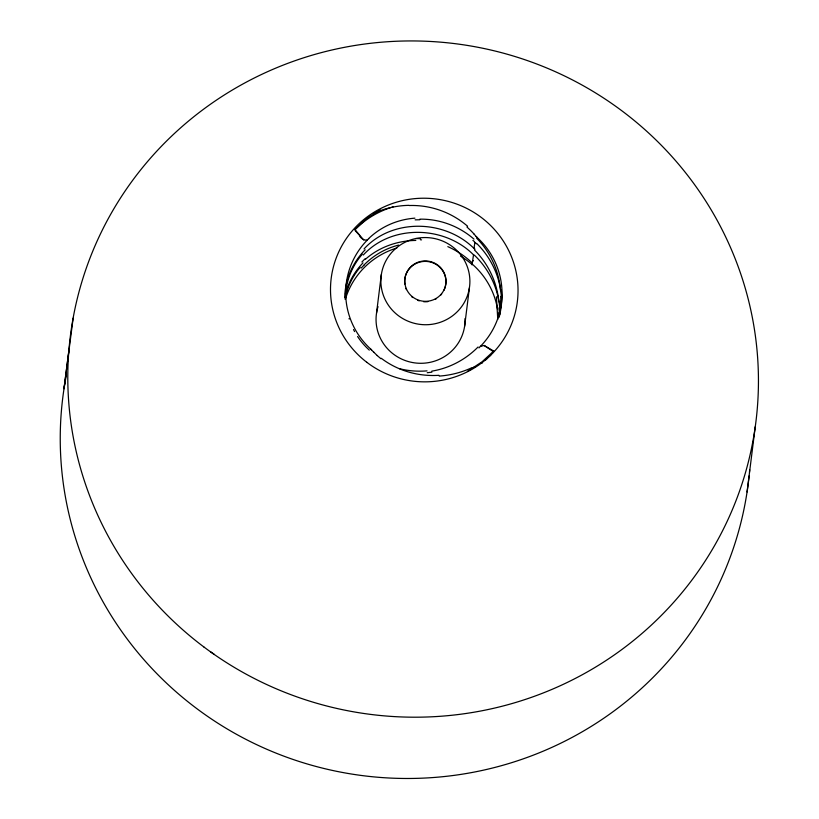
<?xml version="1.0" encoding="UTF-8"?>
<svg xmlns="http://www.w3.org/2000/svg" width="819" height="819" viewBox="0 0 819 819"><rect width="100%" height="100%" fill="white"/><g stroke="black" fill="none" stroke-linecap="round" stroke-linejoin="round"><path stroke-width="1.23" d="M354.729 229.699L366.687 218.407L380.354 210.033M376.535 313.053L381.337 274.488M472.031 264.895L473.515 254.822C444.492 225.604 391.656 224.058 363.288 255.006M464.598 326.361L469.41 287.797A44.533 43.581 7.1 0 0 409.039 240.51A44.533 43.581 7.1 0 0 397.676 315.12A44.533 43.581 7.1 0 0 469.41 287.797M474.979 249.406C472.512 247.021 477.057 242.107 472.901 240.387M493.151 352.334L493.714 351.054L484.131 345.475L480.415 346.376L478.972 347.901M69.011 349.396L64.005 388.779L73.147 318.161M747.071 491.973L755.251 426.719M492.178 353.419L492.659 352.876M493.714 351.054L482.084 361.773L467.414 371.396M361.875 262.008L365.059 258.784M361.118 268.11L364.301 264.885M490.683 355.016L491.185 354.484M364.046 248.904C392.414 217.956 445.249 219.502 474.273 248.72M489.68 356.06L490.182 355.538M355.149 229.576C364.916 219.564 377.17 212.06 390.438 207.698M488.134 357.606L488.646 357.094M359.203 235.033C360.217 238.483 365.858 242.219 368.734 238.759M486.547 359.111L487.08 358.609M485.483 360.094L486.015 359.602M472.727 261.169L473.321 260.626M481.613 363.421L482.176 362.96M475.051 366.697L471.56 368.366M373.433 213.698L376.904 212.213M391.769 207.279L393.1 206.869M431.91 372.154L427.221 372.717M415.131 219.85L419.881 219.758M415.632 238.554L420.393 238.626M484.131 345.475L493.622 351.781M214.414 654.504L210.503 651.75M380.896 358.712L377.231 355.579M373.812 352.252L370.485 348.955M466.932 226.976L470.567 230.395A79.801 79.044 50.3 0 1 473.976 233.968M475.061 242.373L476.474 243.745M473.515 254.822L474.221 255.508M473.955 233.999L477.231 237.643M355.251 230.682L356.378 231.92M356.941 232.545L358.64 234.408M354.77 229.34L363.728 239.998M499.774 301.74L500.051 306.675M499.017 307.842L499.293 312.776M501.402 290.274L501.627 295.209M500.644 296.376L500.87 301.31M496.427 296.806L497.778 319.359M345.372 299.385L345.301 297.717M749.109 475.962A345.413 337.991 7.1 0 1 355.733 774.682A345.413 337.991 7.1 0 1 66.411 374.969M749.682 469.768A345.413 337.991 7.1 0 1 749.467 472.246M465.059 318.519A44.533 43.581 7.1 0 1 414.639 362.878A44.533 43.581 7.1 0 1 378.03 306.613M345.321 299.375A78.204 76.525 7.1 0 1 396.857 248.024M472.348 264.22A78.204 76.525 7.1 0 1 497.542 309.213M420.382 239.762A82.995 78.327 53.3 0 1 421.56 239.854M447.819 246.632A82.995 78.327 53.3 0 1 471.621 262.397M460.565 256.142A77.795 76.126 7.1 0 1 472.072 264.506M364.209 264.803A82.995 78.02 50.7 0 1 398.628 245.086M345.444 296.806A82.995 75.379 25.3 0 1 360.135 267.352M500.389 301.32A82.995 82.269 -81.1 0 1 499.979 310.514M476.719 243.499A82.995 82.852 -52.4 0 1 501.361 296.324M419.86 219.154A82.995 81.02 76.8 0 1 473.955 239.107M368.601 238.626A82.995 77.866 49.6 0 1 414.905 218.161M476.115 236.548A78.204 76.525 7.1 0 1 480.415 346.376M371.621 349.897A78.204 76.525 7.1 0 1 367.311 240.069M476.678 238.216A82.995 81.286 79.8 0 1 500.511 290.346M501.832 295.209A82.995 82.914 -37.6 0 1 499.14 317.26M345.423 293.949A82.995 74.764 2.4 0 1 362.981 262.868M365.489 259.213A82.995 75.563 27.7 0 1 415.817 240.428M377.272 355.538A79.801 75.563 -10 0 1 373.843 352.221M438.923 375.317A84.961 80.723 -12.6 0 1 381.255 358.282M471.375 367.946A91.155 88.606 -25.4 0 1 439.219 376.085M409.265 205.518A84.961 83.927 49.6 0 1 467.577 226.218M376.801 211.988A91.155 88.36 38 0 1 408.988 205.344M498.832 312.786A82.995 82.289 -81.7 0 1 498.853 314.015M474.477 255.241A82.995 82.842 -54.5 0 1 499.744 307.77M474.426 249.979A82.995 81.245 79.3 0 1 498.863 301.822M500.245 306.664A82.995 82.903 -40.3 0 1 500.092 314.087M345.7 292.25A82.995 75.409 25.6 0 1 362.295 254.218M427.047 370.874A82.995 76.648 -24.9 0 1 399.682 368.745M478.071 346.99A82.995 79.801 -51.1 0 1 431.787 371.15M369.297 350.112A82.995 76.382 -22.5 0 1 357.565 336.486M354.596 331.582A82.995 76.382 -22.5 0 1 353.521 329.555M349.211 319.093A82.995 76.382 -22.5 0 1 349.048 318.56M344.717 297.696A82.995 74.764 2.8 0 1 365.151 249.775M404.862 284.091A20.639 20.199 7.1 0 1 428.521 261.64A20.639 20.199 7.1 0 1 443.97 290.305M441.676 293.98A20.639 20.199 7.1 0 1 440.735 295.086M436.251 298.771A20.639 20.199 7.1 0 1 434.971 299.478M427.989 301.617A20.639 20.199 7.1 0 1 423.577 301.699M419.246 300.849A20.639 20.199 7.1 0 1 417.854 300.368M412.745 297.522A20.639 20.199 7.1 0 1 411.609 296.601M406.439 289.629A20.639 20.199 7.1 0 1 405.896 288.288M412.541 296.887A20.639 20.199 7.1 0 0 445.782 284.224A20.639 20.199 7.1 0 0 417.803 262.315A20.639 20.199 7.1 0 0 412.541 296.887M366.769 362.264A93.806 91.789 7.1 0 0 517.168 302.999A93.806 91.789 7.1 0 0 388.851 204.832A93.806 91.789 7.1 0 0 366.769 362.264M203.798 646.908A345.444 338.022 7.1 0 0 755.64 423.884A345.444 338.022 7.1 0 0 279.914 66.411A345.444 338.022 7.1 0 0 203.798 646.908"/></g></svg>
